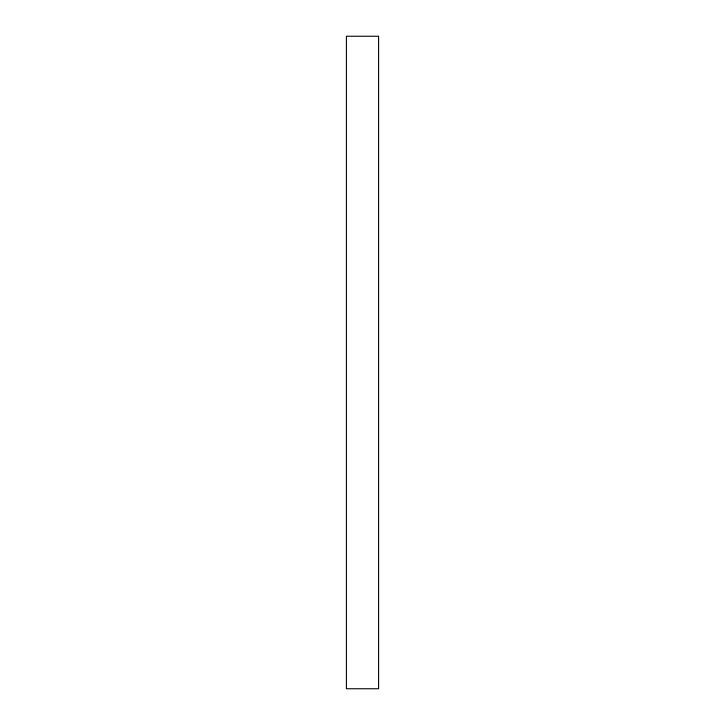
<?xml version="1.0" encoding="UTF-8"?>
<svg xmlns="http://www.w3.org/2000/svg" width="725" height="725" viewBox="0 0 725 725"><rect width="100%" height="100%" fill="white"/><g stroke="black" fill="none" stroke-linecap="round" stroke-linejoin="round"><path stroke-width="1.09" d="M378.586 36.25L346.414 36.25L346.414 688.75L378.586 688.75L378.586 36.25"/></g></svg>
